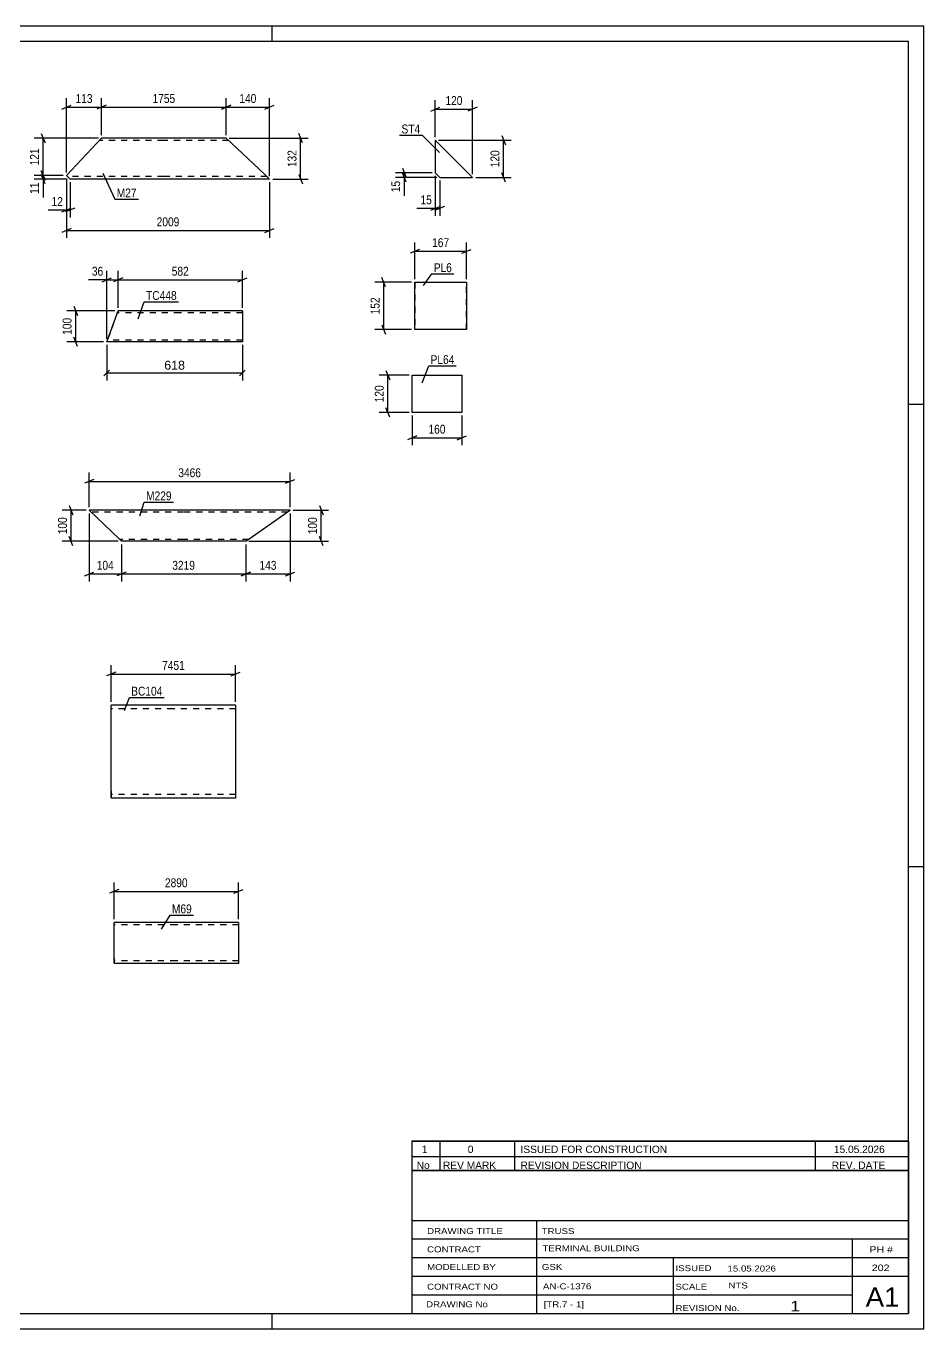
# Model space of a CAD drawing. Header units: millimetres. Extents: x 0 to 594, y 0 to 420.
# Drawn here: x 304.6 to 594, y 0 to 420 of the extents above; entities that cross this region are included whole.
import ezdxf

# ---------------------------------------------------------------- set-up
doc = ezdxf.new("R2010")
doc.units = ezdxf.units.MM
doc.linetypes.add('DXK_LINE_DOT2', pattern=[3.9198, 1.9599, -1.9599])
doc.styles.add('Arial', font='ARIAL.TTF', dxfattribs={"height": 0.2})
doc.styles.add('Arial Narrow', font='ARIALN.TTF', dxfattribs={"height": 0.2})

# ---------------------------------------------------------------- blocks, each defined once
blk = doc.blocks.new('Unknown-389636845-1131 - 31973')
at = {"color": 5, "linetype": 'Continuous'}
for p, q in [((594, 420), (0, 420)), ((384, 415), (384, 420)), ((594, 0), (594, 420)), ((589, 415), (5, 415)), ((589, 5), (589, 415)), ((594, 298), (589, 298)), ((594, 149), (589, 149)), ((5, 5), (589, 5)), ((384, 0), (384, 5)), ((0, 0), (594, 0))]:
    blk.add_line(p, q, dxfattribs=at)
blk = doc.blocks.new('Unknown-389636845-32184 - 31973')
at = {"color": 7, "linetype": 'Continuous'}
for p, q in [((429, 51.05), (429, 5)), ((429, 51.05), (589, 51.05)), ((589, 51), (589, 5)), ((429, 35), (589, 35)), ((469.14, 35), (469.14, 5)), ((429, 29), (589, 29)), ((571, 5.05), (571, 29.05)), ((429, 23), (589, 23)), ((513.14, 23), (513.14, 5)), ((429, 17), (589, 17)), ((429, 11), (571, 11)), ((429, 5), (589, 5))]:
    blk.add_line(p, q, dxfattribs=at)
at = {"color": 7, "style": 'Arial Narrow'}
for s, height, width, p in [('DRAWING TITLE', 1.9089, 1.425378, (433.88, 30.61)), ('TRUSS', 1.909, 1.425378, (470.81, 30.59)), ('CONTRACT', 1.909, 1.425378, (433.88, 24.71)), ('TERMINAL BUILDING', 1.9089, 1.425378, (471.06, 25.07)), ('MODELLED BY', 1.9089, 1.425378, (433.88, 18.98)), ('GSK', 1.909, 1.425378, (470.88, 19.04)), ('ISSUED', 1.909, 1.425378, (513.94, 18.64)), ('15.05.2026', 1.909, 1.425378, (530.69, 18.52)), ('CONTRACT NO', 1.9089, 1.425378, (433.88, 12.66)), ('AN-C-1376', 1.909, 1.425378, (471.23, 12.78)), ('SCALE', 1.909, 1.425378, (513.94, 12.65)), ('A1', 6.204, 1.25, (575.24, 7.2)), ('DRAWING No', 1.909, 1.425378, (433.56, 7)), ('[TR.7 - 1]', 1.909, 1.425378, (471.46, 6.99)), ('1', 3.34, 1.5, (550.91, 5.68)), ('REVISION No.', 1.9089, 1.425378, (513.94, 5.77))]:
    blk.add_text(s, height=height, dxfattribs=dict(at, width=width)).set_placement(p)
at = {"color": 7, "linetype": 'Continuous', "style": 'Arial Narrow'}
for s, height, width, p in [('PH #', 2.1, 1.42538, (576.4, 24.55)), ('202', 2.1, 1.42538, (577.19, 18.65)), ('NTS', 1.909, 1.425378, (531, 13.05))]:
    blk.add_text(s, height=height, dxfattribs=dict(at, width=width)).set_placement(p)
blk = doc.blocks.new('Unknown-389636845-32185 - 31973')
at = {"color": 7, "linetype": 'Continuous'}
for p, q in [((429, 60.55), (589, 60.55)), ((589, 60.55), (429, 60.55)), ((429, 60.55), (429, 55.55)), ((438, 60.55), (438, 55.55)), ((462, 60.55), (462, 55.55)), ((559, 60.55), (559, 55.55)), ((589, 60.55), (589, 55.55)), ((429, 55.55), (589, 55.55)), ((429, 55.55), (429, 51.05)), ((429, 55.55), (589, 55.55)), ((438, 55.55), (438, 51.05)), ((462, 55.55), (462, 51.05)), ((559, 55.55), (559, 51.05)), ((589, 55.55), (589, 51.05)), ((589, 51.05), (429, 51.05))]:
    blk.add_line(p, q, dxfattribs=at)
at = {"color": 7, "linetype": 'Continuous', "style": 'Arial Narrow'}
for s, height, width, p in [('1', 2.39, 1.196471, (432.16, 56.7)), ('0', 2.39, 1.196471, (447, 56.7)), ('ISSUED FOR CONSTRUCTION', 2.3861, 1.196471, (464, 56.7)), ('15.05.2026', 2.386, 1.196471, (565, 56.7)), ('No', 2.386, 1.2, (430.54, 51.55)), ('REV MARK', 2.386, 1.2, (439, 51.55)), ('REVISION DESCRIPTION', 2.3861, 1.2, (464, 51.55)), ('REV. DATE', 2.386, 1.2, (564.28, 51.55))]:
    blk.add_text(s, height=height, dxfattribs=dict(at, width=width)).set_placement(p)
blk = doc.blocks.new('Part-389636845-2841 - 2825')
at = {"color": 2, "linetype": 'Continuous'}
for p, q in [((353.01, 131.05), (333.01, 131.05)), ((333.01, 119.45), (333.01, 131.05)), ((373.11, 131.05), (353.11, 131.05)), ((373.11, 131.05), (373.11, 117.85)), ((333.01, 119.45), (333.01, 117.85)), ((353.01, 117.85), (333.01, 117.85)), ((373.11, 117.85), (353.11, 117.85))]:
    blk.add_line(p, q, dxfattribs=at)
at = {"color": 7, "linetype": 'DXK_LINE_DOT2'}
for p, q in [((353.01, 130.25), (333.01, 130.25)), ((373.11, 130.25), (353.11, 130.25)), ((333.01, 117.97), (333.01, 119.45)), ((333.01, 118.65), (333.01, 118.71)), ((353.01, 118.65), (333.01, 118.65)), ((373.11, 118.65), (353.11, 118.65)), ((373.11, 118.65), (373.11, 118.71))]:
    blk.add_line(p, q, dxfattribs=at)
blk = doc.blocks.new('Part-389636845-2508 - 2491')
at = {"color": 2, "linetype": 'Continuous'}
for p, q in [((317.65, 371.79), (329, 383.86)), ((349, 383.86), (329, 383.86)), ((369.1, 383.86), (349.1, 383.86)), ((369.1, 383.86), (381.44, 372.26)), ((318.86, 370.66), (317.65, 371.79)), ((349, 370.66), (318.86, 370.66)), ((383.14, 370.66), (349.1, 370.66)), ((383.14, 370.66), (381.44, 372.26))]:
    blk.add_line(p, q, dxfattribs=at)
at = {"color": 7, "linetype": 'DXK_LINE_DOT2'}
for p, q in [((349, 383.06), (328.25, 383.06)), ((369.95, 383.06), (349.1, 383.06)), ((349, 371.46), (318.01, 371.46)), ((382.29, 371.46), (349.1, 371.46)), ((381.76, 371.96), (382.04, 371.7)), ((382.04, 371.7), (382.09, 371.65)), ((382.09, 371.65), (382.22, 371.52)), ((382.22, 371.52), (382.29, 371.46))]:
    blk.add_line(p, q, dxfattribs=at)
blk = doc.blocks.new('Part-389636845-4906 - 4900')
at = {"color": 2, "linetype": 'Continuous'}
for p, q in [((355.38, 263.92), (324.97, 263.92)), ((334.6, 254.66), (324.97, 263.92)), ((389.76, 263.92), (355.48, 263.92)), ((375.48, 253.92), (388.04, 262.72)), ((388.04, 262.72), (389.25, 263.57)), ((389.25, 263.57), (389.76, 263.92)), ((335.38, 253.92), (334.6, 254.66)), ((355.38, 253.92), (335.38, 253.92)), ((375.48, 253.92), (355.48, 253.92))]:
    blk.add_line(p, q, dxfattribs=at)
at = {"color": 7, "linetype": 'DXK_LINE_DOT2'}
for p, q in [((355.38, 263.32), (325.59, 263.32)), ((388.9, 263.32), (355.48, 263.32)), ((389.76, 263.92), (389.25, 263.57)), ((355.38, 254.52), (334.75, 254.52)), ((376.33, 254.52), (355.48, 254.52)), ((375.48, 253.92), (375.48, 253.92)), ((377.19, 255.12), (377.19, 255.12)), ((377.19, 255.12), (377.19, 255.12))]:
    blk.add_line(p, q, dxfattribs=at)
blk = doc.blocks.new('Part-389636845-2865 - 2858')
at = {"color": 7, "linetype": 'DXK_LINE_DOT2'}
for p, q in [((334.28, 328.19), (330.64, 318.19)), ((334.28, 328.19), (334.28, 328.19)), ((374.38, 327.84), (374.38, 328.19)), ((333.93, 327.22), (334, 327.42)), ((334, 327.42), (334.01, 327.45)), ((334.01, 327.45), (334.05, 327.55)), ((334.05, 327.55), (334.06, 327.59)), ((334.06, 327.59), (334.06, 327.59)), ((354.28, 327.59), (334.06, 327.59)), ((374.38, 327.59), (354.38, 327.59)), ((330.64, 318.19), (330.64, 318.19)), ((330.86, 318.79), (330.86, 318.79)), ((354.28, 318.79), (330.86, 318.79)), ((374.38, 318.79), (354.38, 318.79)), ((374.38, 318.79), (374.38, 318.93))]:
    blk.add_line(p, q, dxfattribs=at)
at = {"color": 2, "linetype": 'Continuous'}
for p, q in [((333.85, 326.99), (334.28, 328.19)), ((334.28, 328.19), (334.28, 328.19)), ((354.28, 328.19), (334.28, 328.19)), ((374.38, 328.19), (354.38, 328.19)), ((374.38, 328.19), (374.38, 328.1)), ((374.38, 328.1), (374.38, 326.99)), ((330.64, 318.19), (333.85, 326.99)), ((374.38, 326.99), (374.38, 318.19)), ((330.64, 318.19), (330.64, 318.19)), ((354.28, 318.19), (330.64, 318.19)), ((374.38, 318.19), (354.38, 318.19))]:
    blk.add_line(p, q, dxfattribs=at)
blk = doc.blocks.new('Part-389636845-5887 - 5881')
at = {"color": 2, "linetype": 'Continuous'}
for p, q in [((436.54, 383.21), (436.54, 372.71)), ((436.54, 383.21), (448.54, 371.21)), ((436.54, 372.71), (438.04, 371.21)), ((438.04, 371.21), (448.54, 371.21))]:
    blk.add_line(p, q, dxfattribs=at)
blk = doc.blocks.new('Part-389636845-6225 - 6219')
at = {"color": 2, "linetype": 'Continuous'}
for p, q in [((429.06, 295.46), (429.06, 307.46)), ((429.06, 307.46), (445.11, 307.46)), ((445.11, 307.46), (445.11, 295.46)), ((445.11, 295.46), (429.06, 295.46))]:
    blk.add_line(p, q, dxfattribs=at)
blk = doc.blocks.new('Part-389636845-6268 - 6252')
at = {"color": 2, "linetype": 'Continuous'}
for p, q in [((429.91, 322.2), (429.91, 337.4)), ((429.91, 337.4), (429.91, 337.4)), ((429.91, 337.4), (446.59, 337.4)), ((446.59, 337.4), (446.59, 322.2)), ((429.91, 322.2), (429.91, 322.2)), ((446.59, 322.2), (429.91, 322.2))]:
    blk.add_line(p, q, dxfattribs=at)
at = {"color": 7, "linetype": 'DXK_LINE_DOT2'}
for p, q in [((429.91, 337.4), (429.91, 322.2)), ((429.91, 337.4), (429.91, 337.4)), ((446.59, 322.2), (446.59, 337.4)), ((429.91, 322.2), (429.91, 322.2))]:
    blk.add_line(p, q, dxfattribs=at)
blk = doc.blocks.new('Part-389636845-6597 - 6591')
at = {"color": 2, "linetype": 'Continuous'}
for p, q in [((352.08, 201.11), (332.08, 201.11)), ((332.08, 173.51), (332.08, 201.11)), ((372.18, 201.11), (352.18, 201.11)), ((372.18, 201.11), (372.18, 200.93)), ((372.18, 200.93), (372.18, 171.11)), ((332.08, 173.51), (332.08, 171.11)), ((352.08, 171.11), (332.08, 171.11)), ((372.18, 171.11), (352.18, 171.11))]:
    blk.add_line(p, q, dxfattribs=at)
at = {"color": 7, "linetype": 'DXK_LINE_DOT2'}
for p, q in [((352.08, 199.91), (332.08, 199.91)), ((372.18, 199.91), (352.18, 199.91)), ((332.08, 171.29), (332.08, 173.51)), ((332.08, 172.31), (332.08, 172.4)), ((352.08, 172.31), (332.08, 172.31)), ((372.18, 172.31), (352.18, 172.31)), ((372.18, 172.31), (372.18, 172.4))]:
    blk.add_line(p, q, dxfattribs=at)
blk = doc.blocks.new('StraightDimension-389636845-2844 - 2825')
at = {"color": 7, "linetype": 'Continuous'}
for p, q in [((333.01, 132.05), (333.01, 143.9)), ((373.11, 132.05), (373.11, 143.9)), ((334.51, 141.65), (331.51, 140.45)), ((333.01, 141.05), (373.11, 141.05)), ((371.61, 140.45), (374.61, 141.65))]:
    blk.add_line(p, q, dxfattribs=at)
at = {"color": 0}
blk.add_wipeout([(357.32, 141.8), (357.32, 146), (348.8, 146), (348.8, 141.8)], dxfattribs=at)
at = {"color": 3, "style": 'Arial Narrow'}
blk.add_text('2890', height=2.863, dxfattribs=at).set_placement((349.4, 142.4))
blk = doc.blocks.new('StraightDimension-389636845-2540 - 2491')
at = {"color": 7, "linetype": 'Continuous'}
for p, q in [((369.1, 384.86), (369.1, 396.71)), ((383.14, 371.66), (383.14, 396.71)), ((370.6, 394.46), (367.6, 393.26)), ((369.1, 393.86), (383.14, 393.86)), ((381.64, 393.26), (384.64, 394.46))]:
    blk.add_line(p, q, dxfattribs=at)
at = {"color": 0}
blk.add_wipeout([(379.46, 394.61), (379.46, 398.81), (372.78, 398.81), (372.78, 394.61)], dxfattribs=at)
at = {"color": 3, "style": 'Arial Narrow'}
blk.add_text('140', height=2.863, dxfattribs=at).set_placement((373.38, 395.21))
blk = doc.blocks.new('StraightDimension-389636845-2524 - 2491')
at = {"color": 7, "linetype": 'Continuous'}
for p, q in [((329, 384.86), (329, 396.71)), ((369.1, 384.86), (369.1, 396.71)), ((330.5, 394.46), (327.5, 393.26)), ((329, 393.86), (369.1, 393.86)), ((367.6, 393.26), (370.6, 394.46))]:
    blk.add_line(p, q, dxfattribs=at)
at = {"color": 0}
blk.add_wipeout([(353.31, 394.61), (353.31, 398.81), (344.8, 398.81), (344.8, 394.61)], dxfattribs=at)
at = {"color": 3, "style": 'Arial Narrow'}
blk.add_text('1755', height=2.863, dxfattribs=at).set_placement((345.4, 395.21))
blk = doc.blocks.new('StraightDimension-389636845-2511 - 2491')
at = {"color": 7, "linetype": 'Continuous'}
for p, q in [((317.65, 372.79), (317.65, 396.71)), ((329, 384.86), (329, 396.71)), ((316.15, 393.26), (319.15, 394.46)), ((317.65, 393.86), (329, 393.86)), ((330.5, 394.46), (327.5, 393.26))]:
    blk.add_line(p, q, dxfattribs=at)
at = {"color": 0}
blk.add_wipeout([(326.67, 394.61), (326.67, 398.81), (319.99, 398.81), (319.99, 394.61)], dxfattribs=at)
at = {"color": 3, "style": 'Arial Narrow'}
blk.add_text('113', height=2.863, dxfattribs=at).set_placement((320.59, 395.21))
blk = doc.blocks.new('StraightDimension-389636845-2554 - 2491')
at = {"color": 7, "linetype": 'Continuous'}
for p, q in [((370.1, 383.86), (395.54, 383.86)), ((393.74, 382.36), (392.54, 385.36)), ((393.14, 370.66), (393.14, 383.86)), ((384.14, 370.66), (395.54, 370.66)), ((392.54, 372.16), (393.74, 369.16))]:
    blk.add_line(p, q, dxfattribs=at)
at = {"color": 0}
blk.add_wipeout([(392.39, 380.6), (388.19, 380.6), (388.19, 373.92), (392.39, 373.92)], dxfattribs=at)
at = {"color": 3, "style": 'Arial Narrow'}
blk.add_text('132', height=2.863, rotation=90.0002, dxfattribs=at).set_placement((391.79, 374.52))
blk = doc.blocks.new('StraightDimension-389636845-2584 - 2491')
at = {"color": 7, "linetype": 'Continuous'}
for p, q in [((328, 383.86), (307.3, 383.86)), ((309.55, 385.36), (310.75, 382.36)), ((310.15, 371.79), (310.15, 383.86)), ((316.65, 371.79), (307.3, 371.79)), ((310.75, 370.29), (309.55, 373.29))]:
    blk.add_line(p, q, dxfattribs=at)
at = {"color": 0}
blk.add_wipeout([(309.4, 381.17), (305.2, 381.17), (305.2, 374.49), (309.4, 374.49)], dxfattribs=at)
at = {"color": 3, "style": 'Arial Narrow'}
blk.add_text('121', height=2.863, rotation=90.0002, dxfattribs=at).set_placement((308.8, 375.09))
blk = doc.blocks.new('StraightDimension-389636845-2568 - 2491')
at = {"color": 7, "linetype": 'Continuous'}
for p, q in [((316.65, 371.79), (307.3, 371.79)), ((317.86, 370.66), (307.3, 370.66)), ((309.55, 373.29), (310.75, 370.29)), ((310.75, 369.16), (309.55, 372.16)), ((310.15, 370.66), (310.15, 371.79))]:
    blk.add_line(p, q, dxfattribs=at)
at = {"color": 0}
blk.add_wipeout([(309.4, 370.14), (305.2, 370.14), (305.2, 365.28), (309.4, 365.28)], dxfattribs=at)
at = {"color": 7, "linetype": 'Continuous'}
blk.add_line((310.15, 370.66), (310.15, 364.76), dxfattribs=at)
blk.add_line((310.15, 370.66), (310.15, 364.76), dxfattribs=at)
at = {"color": 3, "style": 'Arial Narrow'}
blk.add_text('11', height=2.863, rotation=90.0002, dxfattribs=at).set_placement((308.8, 365.88))
blk = doc.blocks.new('StraightDimension-389636845-2601 - 2491')
at = {"color": 7, "linetype": 'Continuous'}
for p, q in [((317.65, 370.79), (317.65, 358.26)), ((318.86, 369.66), (318.86, 358.26)), ((316.15, 360.06), (319.15, 361.26)), ((320.36, 361.26), (317.36, 360.06)), ((317.65, 360.66), (318.86, 360.66))]:
    blk.add_line(p, q, dxfattribs=at)
at = {"color": 0}
blk.add_wipeout([(317.13, 361.41), (317.13, 365.61), (312.27, 365.61), (312.27, 361.41)], dxfattribs=at)
at = {"color": 7, "linetype": 'Continuous'}
blk.add_line((317.65, 360.66), (311.75, 360.66), dxfattribs=at)
blk.add_line((317.65, 360.66), (311.75, 360.66), dxfattribs=at)
at = {"color": 3, "style": 'Arial Narrow'}
blk.add_text('12', height=2.863, dxfattribs=at).set_placement((312.87, 362.01))
blk = doc.blocks.new('StraightDimension-389636845-2615 - 2491')
at = {"color": 7, "linetype": 'Continuous'}
for p, q in [((317.65, 370.79), (317.65, 351.7)), ((383.14, 369.66), (383.14, 351.7)), ((319.15, 354.7), (316.15, 353.5)), ((317.65, 354.1), (383.14, 354.1)), ((381.64, 353.5), (384.64, 354.7))]:
    blk.add_line(p, q, dxfattribs=at)
at = {"color": 0}
blk.add_wipeout([(354.65, 354.85), (354.65, 359.05), (346.14, 359.05), (346.14, 354.85)], dxfattribs=at)
at = {"color": 3, "style": 'Arial Narrow'}
blk.add_text('2009', height=2.863, dxfattribs=at).set_placement((346.74, 355.45))
blk = doc.blocks.new('StraightDimension-389636845-4930 - 4900')
at = {"color": 7, "linetype": 'Continuous'}
for p, q in [((318.57, 265.42), (319.77, 262.42)), ((323.97, 263.92), (316.32, 263.92)), ((319.17, 253.92), (319.17, 263.92)), ((334.38, 253.92), (316.32, 253.92)), ((319.77, 252.42), (318.57, 255.42))]:
    blk.add_line(p, q, dxfattribs=at)
at = {"color": 0}
blk.add_wipeout([(318.42, 262.26), (314.22, 262.26), (314.22, 255.58), (318.42, 255.58)], dxfattribs=at)
at = {"color": 3, "style": 'Arial Narrow'}
blk.add_text('100', height=2.863, rotation=90.0002, dxfattribs=at).set_placement((317.82, 256.18))
blk = doc.blocks.new('StraightDimension-389636845-4958 - 4900')
at = {"color": 7, "linetype": 'Continuous'}
for p, q in [((399.16, 265.42), (400.36, 262.42)), ((390.76, 263.92), (402.16, 263.92)), ((399.76, 253.92), (399.76, 263.92)), ((376.48, 253.92), (402.16, 253.92)), ((400.36, 252.42), (399.16, 255.42))]:
    blk.add_line(p, q, dxfattribs=at)
at = {"color": 0}
blk.add_wipeout([(399.01, 262.26), (394.81, 262.26), (394.81, 255.58), (399.01, 255.58)], dxfattribs=at)
at = {"color": 3, "style": 'Arial Narrow'}
blk.add_text('100', height=2.863, rotation=90.0002, dxfattribs=at).set_placement((398.41, 256.18))
blk = doc.blocks.new('StraightDimension-389636845-17508 - 4900')
at = {"color": 7, "linetype": 'Continuous'}
for p, q in [((389.76, 262.92), (389.76, 240.97)), ((375.48, 252.92), (375.48, 240.97)), ((376.98, 243.97), (373.98, 242.77)), ((388.26, 242.77), (391.26, 243.97)), ((375.48, 243.37), (389.76, 243.37))]:
    blk.add_line(p, q, dxfattribs=at)
at = {"color": 0}
blk.add_wipeout([(385.96, 244.12), (385.96, 248.32), (379.27, 248.32), (379.27, 244.12)], dxfattribs=at)
at = {"color": 3, "style": 'Arial Narrow'}
blk.add_text('143', height=2.863, dxfattribs=at).set_placement((379.87, 244.72))
blk = doc.blocks.new('StraightDimension-389636845-17509 - 4900')
at = {"color": 7, "linetype": 'Continuous'}
for p, q in [((335.38, 252.92), (335.38, 240.97)), ((375.48, 252.92), (375.48, 240.97)), ((336.88, 243.97), (333.88, 242.77)), ((373.98, 242.77), (376.98, 243.97)), ((335.38, 243.37), (375.48, 243.37))]:
    blk.add_line(p, q, dxfattribs=at)
at = {"color": 0}
blk.add_wipeout([(359.68, 244.12), (359.68, 248.32), (351.17, 248.32), (351.17, 244.12)], dxfattribs=at)
at = {"color": 3, "style": 'Arial Narrow'}
blk.add_text('3219', height=2.863, dxfattribs=at).set_placement((351.77, 244.72))
blk = doc.blocks.new('StraightDimension-389636845-17510 - 4900')
at = {"color": 7, "linetype": 'Continuous'}
for p, q in [((324.97, 262.92), (324.97, 240.97)), ((335.38, 252.92), (335.38, 240.97)), ((323.47, 242.77), (326.47, 243.97)), ((336.88, 243.97), (333.88, 242.77)), ((324.97, 243.37), (335.38, 243.37))]:
    blk.add_line(p, q, dxfattribs=at)
at = {"color": 0}
blk.add_wipeout([(333.51, 244.12), (333.51, 248.32), (326.83, 248.32), (326.83, 244.12)], dxfattribs=at)
at = {"color": 3, "style": 'Arial Narrow'}
blk.add_text('104', height=2.863, dxfattribs=at).set_placement((327.43, 244.72))
blk = doc.blocks.new('StraightDimension-389636845-17570 - 4900')
at = {"color": 7, "linetype": 'Continuous'}
for p, q in [((326.47, 273.83), (323.47, 272.63)), ((324.97, 264.92), (324.97, 276.08)), ((324.97, 273.23), (389.76, 273.23)), ((388.26, 272.63), (391.26, 273.83)), ((389.76, 264.92), (389.76, 276.08))]:
    blk.add_line(p, q, dxfattribs=at)
at = {"color": 0}
blk.add_wipeout([(361.62, 273.98), (361.62, 278.18), (353.11, 278.18), (353.11, 273.98)], dxfattribs=at)
at = {"color": 3, "style": 'Arial Narrow'}
blk.add_text('3466', height=2.863, dxfattribs=at).set_placement((353.71, 274.58))
blk = doc.blocks.new('StraightDimension-389636845-19429 - 2858')
at = {"color": 7, "linetype": 'Continuous'}
for p, q in [((330.64, 319.19), (330.64, 341.04)), ((334.28, 329.19), (334.28, 341.04)), ((329.14, 337.59), (332.14, 338.79)), ((330.64, 338.19), (334.28, 338.19)), ((335.78, 338.79), (332.78, 337.59))]:
    blk.add_line(p, q, dxfattribs=at)
at = {"color": 0}
blk.add_wipeout([(330.12, 338.94), (330.12, 343.14), (325.26, 343.14), (325.26, 338.94)], dxfattribs=at)
at = {"color": 7, "linetype": 'Continuous'}
blk.add_line((330.64, 338.19), (324.74, 338.19), dxfattribs=at)
blk.add_line((330.64, 338.19), (324.74, 338.19), dxfattribs=at)
at = {"color": 3, "style": 'Arial Narrow'}
blk.add_text('36', height=2.863, dxfattribs=at).set_placement((325.86, 339.54))
blk = doc.blocks.new('StraightDimension-389636845-2887 - 2858')
at = {"color": 7, "linetype": 'Continuous'}
for p, q in [((333.28, 328.19), (317.79, 328.19)), ((320.04, 329.69), (321.24, 326.69)), ((320.64, 318.19), (320.64, 328.19)), ((321.24, 316.69), (320.04, 319.69)), ((329.64, 318.19), (317.79, 318.19))]:
    blk.add_line(p, q, dxfattribs=at)
at = {"color": 0}
blk.add_wipeout([(319.89, 326.53), (315.69, 326.53), (315.69, 319.85), (319.89, 319.85)], dxfattribs=at)
at = {"color": 3, "style": 'Arial Narrow'}
blk.add_text('100', height=2.863, rotation=90.0002, dxfattribs=at).set_placement((319.29, 320.45))
blk = doc.blocks.new('StraightDimension-389636845-19428 - 2858')
at = {"color": 7, "linetype": 'Continuous'}
for p, q in [((334.28, 329.19), (334.28, 341.04)), ((374.38, 329.19), (374.38, 341.04)), ((335.78, 338.79), (332.78, 337.59)), ((334.28, 338.19), (374.38, 338.19)), ((372.88, 337.59), (375.88, 338.79))]:
    blk.add_line(p, q, dxfattribs=at)
at = {"color": 0}
blk.add_wipeout([(357.67, 338.94), (357.67, 343.14), (350.99, 343.14), (350.99, 338.94)], dxfattribs=at)
at = {"color": 3, "style": 'Arial Narrow'}
blk.add_text('582', height=2.863, dxfattribs=at).set_placement((351.59, 339.54))
blk = doc.blocks.new('StraightDimension-389636845-19463 - 2858')
at = {"color": 7, "linetype": 'Continuous'}
for p, q in [((330.64, 317.19), (330.64, 305.79)), ((374.38, 317.19), (374.38, 305.79)), ((331.54, 309.09), (329.74, 307.29)), ((330.64, 308.19), (374.38, 308.19)), ((373.48, 307.29), (375.28, 309.09))]:
    blk.add_line(p, q, dxfattribs=at)
at = {"color": 0}
blk.add_wipeout([(356.45, 308.64), (356.45, 312.84), (348.58, 312.84), (348.58, 308.64)], dxfattribs=at)
at = {"color": 3, "style": 'Arial'}
blk.add_text('618', height=2.865, dxfattribs=at).set_placement((349.18, 309.24))
blk = doc.blocks.new('StraightDimension-389636845-5924 - 5881')
at = {"color": 7, "linetype": 'Continuous'}
for p, q in [((437.54, 383.21), (460.94, 383.21)), ((457.94, 384.71), (459.14, 381.71)), ((458.54, 371.21), (458.54, 383.21)), ((449.54, 371.21), (460.94, 371.21)), ((459.14, 369.71), (457.94, 372.71))]:
    blk.add_line(p, q, dxfattribs=at)
at = {"color": 0}
blk.add_wipeout([(457.79, 380.55), (453.59, 380.55), (453.59, 373.87), (457.79, 373.87)], dxfattribs=at)
at = {"color": 3, "style": 'Arial Narrow'}
blk.add_text('120', height=2.863, rotation=90.0002, dxfattribs=at).set_placement((457.19, 374.47))
blk = doc.blocks.new('StraightDimension-389636845-5913 - 5881')
at = {"color": 7, "linetype": 'Continuous'}
for p, q in [((425.94, 374.21), (427.14, 371.21)), ((435.54, 372.71), (423.69, 372.71)), ((437.04, 371.21), (423.69, 371.21)), ((427.14, 369.71), (425.94, 372.71)), ((426.54, 371.21), (426.54, 372.71))]:
    blk.add_line(p, q, dxfattribs=at)
at = {"color": 0}
blk.add_wipeout([(425.79, 370.68), (421.59, 370.68), (421.59, 365.83), (425.79, 365.83)], dxfattribs=at)
at = {"color": 7, "linetype": 'Continuous'}
blk.add_line((426.54, 371.21), (426.54, 365.3), dxfattribs=at)
blk.add_line((426.54, 371.21), (426.54, 365.3), dxfattribs=at)
at = {"color": 3, "style": 'Arial Narrow'}
blk.add_text('15', height=2.863, rotation=90.0002, dxfattribs=at).set_placement((425.19, 366.43))
blk = doc.blocks.new('StraightDimension-389636845-5889 - 5881')
at = {"color": 7, "linetype": 'Continuous'}
for p, q in [((436.54, 371.71), (436.54, 358.81)), ((438.04, 370.21), (438.04, 358.81)), ((435.04, 360.61), (438.04, 361.81)), ((439.54, 361.81), (436.54, 360.61)), ((436.54, 361.21), (438.04, 361.21))]:
    blk.add_line(p, q, dxfattribs=at)
at = {"color": 0}
blk.add_wipeout([(436.02, 361.96), (436.02, 366.16), (431.16, 366.16), (431.16, 361.96)], dxfattribs=at)
at = {"color": 7, "linetype": 'Continuous'}
blk.add_line((436.54, 361.21), (430.63, 361.21), dxfattribs=at)
blk.add_line((436.54, 361.21), (430.63, 361.21), dxfattribs=at)
at = {"color": 3, "style": 'Arial Narrow'}
blk.add_text('15', height=2.863, dxfattribs=at).set_placement((431.76, 362.56))
blk = doc.blocks.new('StraightDimension-389636845-5901 - 5881')
at = {"color": 7, "linetype": 'Continuous'}
for p, q in [((436.54, 384.21), (436.54, 396.06)), ((448.54, 372.21), (448.54, 396.06)), ((435.04, 392.61), (438.04, 393.81)), ((436.54, 393.21), (448.54, 393.21)), ((450.04, 393.81), (447.04, 392.61))]:
    blk.add_line(p, q, dxfattribs=at)
at = {"color": 0}
blk.add_wipeout([(445.88, 393.96), (445.88, 398.16), (439.2, 398.16), (439.2, 393.96)], dxfattribs=at)
at = {"color": 3, "style": 'Arial Narrow'}
blk.add_text('120', height=2.863, dxfattribs=at).set_placement((439.8, 394.56))
blk = doc.blocks.new('StraightDimension-389636845-6238 - 6219')
at = {"color": 7, "linetype": 'Continuous'}
for p, q in [((429.06, 294.46), (429.06, 284.86)), ((445.11, 294.46), (445.11, 284.86)), ((430.56, 287.86), (427.56, 286.66)), ((429.06, 287.26), (445.11, 287.26)), ((443.61, 286.66), (446.61, 287.86))]:
    blk.add_line(p, q, dxfattribs=at)
at = {"color": 0}
blk.add_wipeout([(440.42, 288.01), (440.42, 292.21), (433.74, 292.21), (433.74, 288.01)], dxfattribs=at)
at = {"color": 3, "style": 'Arial Narrow'}
blk.add_text('160', height=2.863, dxfattribs=at).set_placement((434.34, 288.61))
blk = doc.blocks.new('StraightDimension-389636845-6227 - 6219')
at = {"color": 7, "linetype": 'Continuous'}
for p, q in [((428.06, 307.46), (418.39, 307.46)), ((420.64, 308.96), (421.84, 305.96)), ((421.24, 295.46), (421.24, 307.46)), ((428.06, 295.46), (418.39, 295.46)), ((421.84, 293.96), (420.64, 296.96))]:
    blk.add_line(p, q, dxfattribs=at)
at = {"color": 0}
blk.add_wipeout([(420.49, 304.8), (416.29, 304.8), (416.29, 298.11), (420.49, 298.11)], dxfattribs=at)
at = {"color": 3, "style": 'Arial Narrow'}
blk.add_text('120', height=2.863, rotation=90.0002, dxfattribs=at).set_placement((419.89, 298.71))
blk = doc.blocks.new('StraightDimension-389636845-6281 - 6252')
at = {"color": 7, "linetype": 'Continuous'}
for p, q in [((429.91, 338.4), (429.91, 350.25)), ((446.59, 338.4), (446.59, 350.25)), ((431.41, 348), (428.41, 346.8)), ((429.91, 347.4), (446.59, 347.4)), ((445.09, 346.8), (448.09, 348))]:
    blk.add_line(p, q, dxfattribs=at)
at = {"color": 0}
blk.add_wipeout([(441.59, 348.15), (441.59, 352.35), (434.91, 352.35), (434.91, 348.15)], dxfattribs=at)
at = {"color": 3, "style": 'Arial Narrow'}
blk.add_text('167', height=2.863, dxfattribs=at).set_placement((435.51, 348.75))
blk = doc.blocks.new('StraightDimension-389636845-6270 - 6252')
at = {"color": 7, "linetype": 'Continuous'}
for p, q in [((428.91, 337.4), (417.06, 337.4)), ((420.51, 335.9), (419.31, 338.9)), ((419.91, 322.2), (419.91, 337.4)), ((419.31, 323.7), (420.51, 320.7)), ((428.91, 322.2), (417.06, 322.2))]:
    blk.add_line(p, q, dxfattribs=at)
at = {"color": 0}
blk.add_wipeout([(419.16, 333.14), (414.96, 333.14), (414.96, 326.46), (419.16, 326.46)], dxfattribs=at)
at = {"color": 3, "style": 'Arial Narrow'}
blk.add_text('152', height=2.863, rotation=90.0002, dxfattribs=at).set_placement((418.56, 327.06))
blk = doc.blocks.new('StraightDimension-389636845-6602 - 6591')
at = {"color": 7, "linetype": 'Continuous'}
for p, q in [((333.58, 211.71), (330.58, 210.51)), ((332.08, 202.11), (332.08, 213.96)), ((332.08, 211.11), (372.18, 211.11)), ((370.68, 210.51), (373.68, 211.71)), ((372.18, 202.11), (372.18, 213.96))]:
    blk.add_line(p, q, dxfattribs=at)
at = {"color": 0}
blk.add_wipeout([(356.39, 211.86), (356.39, 216.06), (347.88, 216.06), (347.88, 211.86)], dxfattribs=at)
at = {"color": 3, "style": 'Arial Narrow'}
blk.add_text('7451', height=2.863, dxfattribs=at).set_placement((348.48, 212.46))
blk = doc.blocks.new('Mark-389636845-2837 - 2825')
at = {"color": 0}
blk.add_wipeout([(358.04, 133.98), (358.04, 136.98), (351.65, 136.98), (351.65, 133.98)], dxfattribs=at)
blk.add_wipeout([(358.04, 133.98), (358.04, 136.98), (351.65, 136.98), (351.65, 133.98)], dxfattribs=at)
at = {"color": 30, "linetype": 'Continuous'}
for p, q in [((348.27, 128.89), (351.05, 133.38)), ((351.05, 133.38), (358.64, 133.38))]:
    blk.add_line(p, q, dxfattribs=at)
at = {"color": 3, "style": 'Arial Narrow'}
blk.add_text('M69', height=2.863, dxfattribs=at).set_placement((351.65, 133.98))
blk = doc.blocks.new('Mark-389636845-2504 - 2491')
at = {"color": 0}
blk.add_wipeout([(340.25, 364.75), (340.25, 367.75), (333.86, 367.75), (333.86, 364.75)], dxfattribs=at)
blk.add_wipeout([(340.25, 364.75), (340.25, 367.75), (333.86, 367.75), (333.86, 364.75)], dxfattribs=at)
at = {"color": 30, "linetype": 'Continuous'}
for p, q in [((329.41, 372.54), (333.26, 364.15)), ((333.26, 364.15), (340.85, 364.15))]:
    blk.add_line(p, q, dxfattribs=at)
at = {"color": 3, "style": 'Arial Narrow'}
blk.add_text('M27', height=2.863, dxfattribs=at).set_placement((333.86, 364.75))
blk = doc.blocks.new('Mark-389636845-4902 - 4900')
at = {"color": 0}
blk.add_wipeout([(351.56, 267.12), (351.56, 270.12), (343.33, 270.12), (343.33, 267.12)], dxfattribs=at)
blk.add_wipeout([(351.56, 267.12), (351.56, 270.12), (343.33, 270.12), (343.33, 267.12)], dxfattribs=at)
at = {"color": 30, "linetype": 'Continuous'}
for p, q in [((341.33, 262.14), (342.73, 266.52)), ((342.73, 266.52), (352.16, 266.52))]:
    blk.add_line(p, q, dxfattribs=at)
at = {"color": 3, "style": 'Arial Narrow'}
blk.add_text('M229', height=2.863, dxfattribs=at).set_placement((343.33, 267.12))
blk = doc.blocks.new('Mark-389636845-2861 - 2858')
at = {"color": 0}
blk.add_wipeout([(353.19, 331.71), (353.19, 334.71), (343.33, 334.71), (343.33, 331.71)], dxfattribs=at)
blk.add_wipeout([(353.19, 331.71), (353.19, 334.71), (343.33, 334.71), (343.33, 331.71)], dxfattribs=at)
at = {"color": 30, "linetype": 'Continuous'}
for p, q in [((340.76, 325.63), (342.73, 331.11)), ((342.73, 331.11), (353.79, 331.11))]:
    blk.add_line(p, q, dxfattribs=at)
at = {"color": 3, "style": 'Arial Narrow'}
blk.add_text('TC448', height=2.863, dxfattribs=at).set_placement((343.33, 331.71))
blk = doc.blocks.new('Mark-389636845-5883 - 5881')
at = {"color": 0}
blk.add_wipeout([(431.66, 385.39), (431.66, 388.39), (425.63, 388.39), (425.63, 385.39)], dxfattribs=at)
blk.add_wipeout([(431.66, 385.39), (431.66, 388.39), (425.63, 388.39), (425.63, 385.39)], dxfattribs=at)
at = {"color": 30, "linetype": 'Continuous'}
for p in [(425.03, 384.79), (437.9, 379.27)]:
    blk.add_line(p, (432.26, 384.79), dxfattribs=at)
at = {"color": 3, "style": 'Arial Narrow'}
blk.add_text('ST4', height=2.863, dxfattribs=at).set_placement((425.63, 385.39))
blk = doc.blocks.new('Mark-389636845-6221 - 6219')
at = {"color": 0}
blk.add_wipeout([(442.68, 311.04), (442.68, 314.04), (435, 314.04), (435, 311.04)], dxfattribs=at)
blk.add_wipeout([(442.68, 311.04), (442.68, 314.04), (435, 314.04), (435, 311.04)], dxfattribs=at)
at = {"color": 30, "linetype": 'Continuous'}
for p, q in [((432.3, 305.03), (434.4, 310.44)), ((434.4, 310.44), (443.28, 310.44))]:
    blk.add_line(p, q, dxfattribs=at)
at = {"color": 3, "style": 'Arial Narrow'}
blk.add_text('PL64', height=2.863, dxfattribs=at).set_placement((435, 311.04))
blk = doc.blocks.new('Mark-389636845-6264 - 6252')
at = {"color": 0}
blk.add_wipeout([(441.88, 340.69), (441.88, 343.69), (436.03, 343.69), (436.03, 340.69)], dxfattribs=at)
blk.add_wipeout([(441.88, 340.69), (441.88, 343.69), (436.03, 343.69), (436.03, 340.69)], dxfattribs=at)
at = {"color": 30, "linetype": 'Continuous'}
for p, q in [((432.78, 336.41), (435.43, 340.09)), ((435.43, 340.09), (442.48, 340.09))]:
    blk.add_line(p, q, dxfattribs=at)
at = {"color": 3, "style": 'Arial Narrow'}
blk.add_text('PL6', height=2.863, dxfattribs=at).set_placement((436.03, 340.69))
blk = doc.blocks.new('Mark-389636845-6593 - 6591')
at = {"color": 0}
blk.add_wipeout([(348.58, 204.16), (348.58, 207.16), (338.53, 207.16), (338.53, 204.16)], dxfattribs=at)
blk.add_wipeout([(348.58, 204.16), (348.58, 207.16), (338.53, 207.16), (338.53, 204.16)], dxfattribs=at)
at = {"color": 30, "linetype": 'Continuous'}
for p, q in [((336.38, 199.37), (337.93, 203.56)), ((337.93, 203.56), (349.18, 203.56))]:
    blk.add_line(p, q, dxfattribs=at)
at = {"color": 3, "style": 'Arial Narrow'}
blk.add_text('BC104', height=2.863, dxfattribs=at).set_placement((338.53, 204.16))

msp = doc.modelspace()

# ---------------------------------------------------------------- block references
for name in ['Unknown-389636845-1131 - 31973', 'Part-389636845-2508 - 2491', 'Part-389636845-5887 - 5881', 'Part-389636845-6268 - 6252', 'Part-389636845-2865 - 2858', 'Part-389636845-6225 - 6219', 'Part-389636845-4906 - 4900', 'Part-389636845-6597 - 6591', 'Part-389636845-2841 - 2825', 'Unknown-389636845-32185 - 31973', 'Unknown-389636845-32184 - 31973']:
    msp.add_blockref(name, (0, 0))

# ---------------------------------------------------------------- next in the draw order: block references
for name in ['StraightDimension-389636845-2540 - 2491', 'StraightDimension-389636845-5924 - 5881', 'StraightDimension-389636845-6281 - 6252', 'StraightDimension-389636845-19429 - 2858', 'Mark-389636845-6221 - 6219', 'StraightDimension-389636845-6238 - 6219', 'StraightDimension-389636845-4930 - 4900', 'StraightDimension-389636845-4958 - 4900', 'StraightDimension-389636845-6602 - 6591', 'StraightDimension-389636845-2844 - 2825']:
    msp.add_blockref(name, (0, 0))

# ---------------------------------------------------------------- next in the draw order: block references
for name in ['StraightDimension-389636845-2524 - 2491', 'StraightDimension-389636845-5913 - 5881', 'Mark-389636845-6264 - 6252', 'StraightDimension-389636845-6270 - 6252', 'StraightDimension-389636845-2887 - 2858', 'StraightDimension-389636845-6227 - 6219', 'StraightDimension-389636845-17508 - 4900', 'Mark-389636845-6593 - 6591', 'Mark-389636845-2837 - 2825']:
    msp.add_blockref(name, (0, 0))

# ---------------------------------------------------------------- next in the draw order: block references
for name in ['StraightDimension-389636845-2511 - 2491', 'StraightDimension-389636845-2554 - 2491', 'StraightDimension-389636845-5889 - 5881', 'StraightDimension-389636845-19428 - 2858', 'StraightDimension-389636845-19463 - 2858', 'StraightDimension-389636845-17509 - 4900']:
    msp.add_blockref(name, (0, 0))

# ---------------------------------------------------------------- next in the draw order: block references
for name in ['StraightDimension-389636845-5901 - 5881', 'StraightDimension-389636845-2584 - 2491', 'Mark-389636845-2861 - 2858', 'StraightDimension-389636845-17510 - 4900']:
    msp.add_blockref(name, (0, 0))

# ---------------------------------------------------------------- next in the draw order: block references
for name in ['Mark-389636845-5883 - 5881', 'StraightDimension-389636845-2568 - 2491', 'StraightDimension-389636845-17570 - 4900']:
    msp.add_blockref(name, (0, 0))

# ---------------------------------------------------------------- next in the draw order: block references
for name in ['StraightDimension-389636845-2601 - 2491', 'Mark-389636845-4902 - 4900']:
    msp.add_blockref(name, (0, 0))

# ---------------------------------------------------------------- next in the draw order: block references
msp.add_blockref('StraightDimension-389636845-2615 - 2491', (0, 0))

# ---------------------------------------------------------------- next in the draw order: block references
msp.add_blockref('Mark-389636845-2504 - 2491', (0, 0))

doc.saveas('drawing.dxf')
